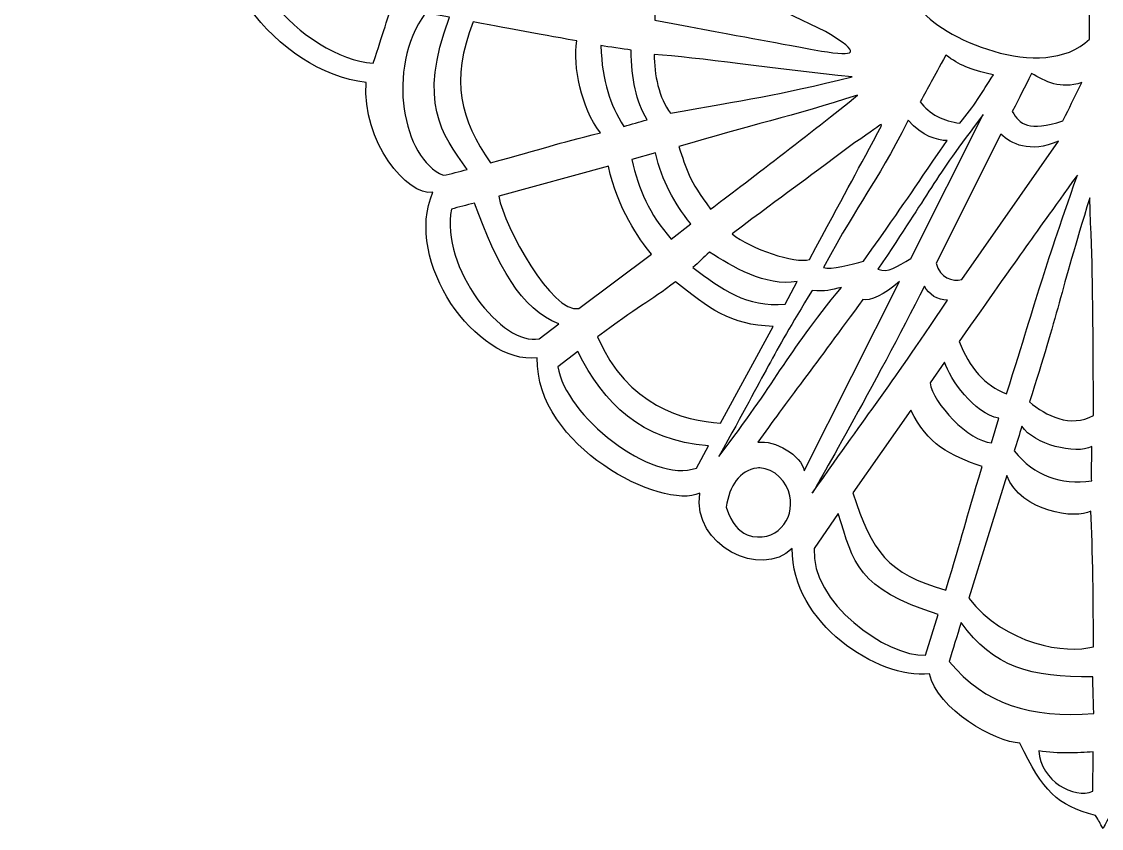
# Model space of a CAD drawing. Header units: centimetres. Extents: x -7.3 to 5.6, y -2.9 to 9.
# Drawn here: x -7.3 to -0.87, y -2.93 to 1.89 of the extents above; entities that cross this region are included whole.
import ezdxf

# ---------------------------------------------------------------- set-up
doc = ezdxf.new("R2010")
doc.units = ezdxf.units.CM
doc.header["$MEASUREMENT"] = 0
doc.layers.add('Layer 1', color=7, linetype='Continuous')

msp = doc.modelspace()

# ---------------------------------------------------------------- linework, layer by layer
at = {"layer": 'Layer 1', "color": 13}
for points, knots in [([(2.61176, 8.86546), (2.47594, 8.86131), (2.33732, 8.82888), (2.2091, 8.75714), (2.2091, 8.75714), (1.86843, 8.96207), (1.4166, 8.79615), (1.14497, 8.51158), (1.14497, 8.51158), (0.95388, 8.65335), (0.09752, 8.13252), (0.09491, 7.73436), (0.09491, 7.73436), (-0.29607, 7.64558), (-0.60271, 7.02686), (-0.57151, 6.80915), (-0.57151, 6.80915), (-0.67541, 6.87591), (-0.85034, 6.82208), (-0.85924, 6.61815), (-0.85924, 6.61815), (-0.86548, 6.82621), (-1.0414, 6.88142), (-1.14615, 6.81411), (-1.14615, 6.81411), (-1.11495, 7.03182), (-1.42159, 7.65054), (-1.81257, 7.73932), (-1.81257, 7.73932), (-1.81519, 8.13748), (-2.67237, 8.65831), (-2.86346, 8.51654), (-2.86346, 8.51654), (-3.13508, 8.80111), (-3.58774, 8.96703), (-3.92841, 8.7621), (-3.92841, 8.7621), (-4.3009, 8.94751), (-4.86382, 8.87598), (-5.1364, 8.54713), (-5.1364, 8.54713), (-5.53536, 8.52325), (-5.98187, 8.28742), (-6.09634, 7.92867), (-6.09634, 7.92867), (-6.66694, 7.64234), (-6.7893, 7.27966), (-6.8504, 6.84966), (-6.8504, 6.84966), (-7.2222, 6.54187), (-7.30411, 5.86322), (-7.13152, 5.47217), (-7.13152, 5.47217), (-7.28276, 4.78096), (-7.10491, 4.22249), (-6.80245, 3.96157), (-6.80245, 3.96157), (-6.87159, 3.49454), (-6.50318, 3.05749), (-6.13107, 2.79658), (-6.13107, 2.79658), (-6.28205, 2.2198), (-5.78257, 1.58982), (-5.24885, 1.52327), (-5.24885, 1.52327), (-5.27724, 1.17582), (-5.00404, 0.84122), (-4.85115, 0.86925), (-4.85115, 0.86925), (-5.03068, 0.45939), (-4.59272, -0.15923), (-4.22938, -0.11963), (-4.22938, -0.11963), (-4.24073, -0.64755), (-3.4849, -1.02974), (-3.26034, -0.92661), (-3.26034, -0.92661), (-3.30846, -1.24066), (-2.89073, -1.43854), (-2.70967, -1.25651), (-2.70967, -1.25651), (-2.71214, -1.70244), (-2.20122, -2.0364), (-1.89112, -2.00396), (-1.89112, -2.00396), (-1.84542, -2.21417), (-1.49632, -2.41278), (-1.3512, -2.41737), (-1.3512, -2.41737), (-1.21454, -2.70307), (-1.13169, -2.78829), (-0.90059, -2.84897), (-0.90059, -2.84897), (-0.87903, -2.88391), (-0.8755, -2.89143), (-0.85594, -2.92587), (-0.85594, -2.92587), (-0.83674, -2.88808), (-0.8337, -2.88288), (-0.81377, -2.84814), (-0.81377, -2.84814), (-0.59126, -2.78643), (-0.42572, -2.6033), (-0.36646, -2.42233), (-0.36646, -2.42233), (-0.22135, -2.41774), (0.12775, -2.21913), (0.17346, -2.00892), (0.17346, -2.00892), (0.48355, -2.04136), (0.99529, -1.70574), (0.99284, -1.25982), (0.99284, -1.25982), (1.1739, -1.44185), (1.5908, -1.24562), (1.54268, -0.93157), (1.54268, -0.93157), (1.76724, -1.0347), (2.52224, -0.65251), (2.51089, -0.12459), (2.51089, -0.12459), (2.87424, -0.16419), (3.31219, 0.45608), (3.13266, 0.86594), (3.13266, 0.86594), (3.28555, 0.83791), (3.56041, 1.17086), (3.53201, 1.51831), (3.53201, 1.51831), (4.06574, 1.58486), (4.56356, 2.21649), (4.41258, 2.79327), (4.41258, 2.79327), (4.78469, 3.05418), (5.15475, 3.49041), (5.08561, 3.95743), (5.08561, 3.95743), (5.38807, 4.21836), (5.5651, 4.776), (5.41386, 5.46721), (5.41386, 5.46721), (5.55713, 5.90334), (5.53069, 6.59354), (5.13357, 6.8447), (5.13357, 6.8447), (5.07246, 7.2747), (4.94845, 7.63738), (4.37785, 7.9237), (4.37785, 7.9237), (4.26338, 8.28246), (3.81604, 8.51994), (3.41708, 8.54382), (3.41708, 8.54382), (3.29183, 8.70363), (2.95884, 8.87605), (2.61176, 8.86546)], [0, 0, 0, 0, 0.025, 0.025, 0.025, 0.025, 0.05, 0.05, 0.05, 0.05, 0.075, 0.075, 0.075, 0.075, 0.1, 0.1, 0.1, 0.1, 0.125, 0.125, 0.125, 0.125, 0.15, 0.15, 0.15, 0.15, 0.175, 0.175, 0.175, 0.175, 0.2, 0.2, 0.2, 0.2, 0.225, 0.225, 0.225, 0.225, 0.25, 0.25, 0.25, 0.25, 0.275, 0.275, 0.275, 0.275, 0.3, 0.3, 0.3, 0.3, 0.325, 0.325, 0.325, 0.325, 0.35, 0.35, 0.35, 0.35, 0.375, 0.375, 0.375, 0.375, 0.4, 0.4, 0.4, 0.4, 0.425, 0.425, 0.425, 0.425, 0.45, 0.45, 0.45, 0.45, 0.475, 0.475, 0.475, 0.475, 0.5, 0.5, 0.5, 0.5, 0.525, 0.525, 0.525, 0.525, 0.55, 0.55, 0.55, 0.55, 0.575, 0.575, 0.575, 0.575, 0.6, 0.6, 0.6, 0.6, 0.625, 0.625, 0.625, 0.625, 0.65, 0.65, 0.65, 0.65, 0.675, 0.675, 0.675, 0.675, 0.7, 0.7, 0.7, 0.7, 0.725, 0.725, 0.725, 0.725, 0.75, 0.75, 0.75, 0.75, 0.775, 0.775, 0.775, 0.775, 0.8, 0.8, 0.8, 0.8, 0.825, 0.825, 0.825, 0.825, 0.85, 0.85, 0.85, 0.85, 0.875, 0.875, 0.875, 0.875, 0.9, 0.9, 0.9, 0.9, 0.925, 0.925, 0.925, 0.925, 0.95, 0.95, 0.95, 0.95, 1, 1, 1, 1]), ([(-5.99299, 2.76102), (-5.89669, 2.48662), (-5.50659, 2.12412), (-5.06612, 2.07476), (-5.06612, 2.07476), (-5.12939, 1.88256), (-5.14423, 1.83039), (-5.20751, 1.6382), (-5.20751, 1.6382), (-5.62231, 1.67546), (-6.14921, 2.22403), (-5.99299, 2.76102)], [0, 0, 0, 0, 0.25, 0.25, 0.25, 0.25, 0.5, 0.5, 0.5, 0.5, 1, 1, 1, 1]), ([(-3.44141, 2.27485), (-3.44141, 2.27485), (-2.51124, 1.82754), (-2.51124, 1.82754), (-2.51124, 1.82754), (-2.28289, 1.69174), (-2.33461, 1.68002), (-2.53356, 1.71096), (-2.53356, 1.71096), (-2.91391, 1.78126), (-2.91418, 1.78005), (-3.52906, 1.89534), (-3.52906, 1.89534), (-3.52193, 1.99146), (-3.49947, 2.20508), (-3.44141, 2.27485)], [0, 0, 0, 0, 0.2, 0.2, 0.2, 0.2, 0.4, 0.4, 0.4, 0.4, 0.6, 0.6, 0.6, 0.6, 1, 1, 1, 1]), ([(-1.8597, 2.20953), (-1.57251, 1.85032), (-1.00819, 1.9006), (-0.93697, 2.03921), (-0.93697, 2.03921), (-0.93697, 2.03921), (-0.93697, 1.78124), (-0.93697, 1.78124), (-0.93697, 1.78124), (-1.21627, 1.51445), (-1.83916, 1.79423), (-1.95148, 1.97223), (-1.95148, 1.97223), (-1.91479, 2.06599), (-1.89639, 2.11577), (-1.8597, 2.20953)], [0, 0, 0, 0, 0.2, 0.2, 0.2, 0.2, 0.4, 0.4, 0.4, 0.4, 0.6, 0.6, 0.6, 0.6, 1, 1, 1, 1]), ([(-4.89662, 1.93833), (-4.89662, 1.93833), (-4.75358, 1.9127), (-4.75358, 1.9127), (-4.75358, 1.9127), (-4.94239, 1.40029), (-4.7994, 1.22133), (-4.64775, 1.00485), (-4.64775, 1.00485), (-4.69445, 0.99195), (-4.74154, 0.97865), (-4.78996, 0.97012), (-4.78996, 0.97012), (-5.02718, 1.06853), (-5.13801, 1.60261), (-4.89662, 1.93833)], [0, 0, 0, 0, 0.2, 0.2, 0.2, 0.2, 0.4, 0.4, 0.4, 0.4, 0.6, 0.6, 0.6, 0.6, 1, 1, 1, 1]), ([(-4.61219, 1.88542), (-4.32694, 1.83269), (-4.27899, 1.82405), (-3.99373, 1.77132), (-3.99373, 1.77132), (-4.01674, 1.61939), (-3.96847, 1.37644), (-3.85317, 1.22313), (-3.85317, 1.22313), (-4.12275, 1.15704), (-4.18107, 1.13402), (-4.50801, 1.04371), (-4.50801, 1.04371), (-4.68715, 1.30412), (-4.74818, 1.5317), (-4.61219, 1.88542)], [0, 0, 0, 0, 0.2, 0.2, 0.2, 0.2, 0.4, 0.4, 0.4, 0.4, 0.6, 0.6, 0.6, 0.6, 1, 1, 1, 1]), ([(-3.85069, 1.74403), (-3.80315, 1.73524), (-3.71716, 1.72553), (-3.66962, 1.71674), (-3.66962, 1.71674), (-3.66913, 1.54212), (-3.63976, 1.41531), (-3.57453, 1.30168), (-3.57453, 1.30168), (-3.62124, 1.28878), (-3.66674, 1.27489), (-3.71344, 1.26199), (-3.71344, 1.26199), (-3.79655, 1.39806), (-3.84052, 1.51991), (-3.85069, 1.74403)], [0, 0, 0, 0, 0.2, 0.2, 0.2, 0.2, 0.4, 0.4, 0.4, 0.4, 0.6, 0.6, 0.6, 0.6, 1, 1, 1, 1]), ([(-3.53236, 1.69111), (-3.28482, 1.67478), (-2.80394, 1.60255), (-2.35249, 1.55717), (-2.35249, 1.55717), (-2.80258, 1.44511), (-2.99022, 1.42101), (-3.43397, 1.34054), (-3.43397, 1.34054), (-3.505, 1.42744), (-3.53213, 1.57585), (-3.53236, 1.69111)], [0, 0, 0, 0, 0.25, 0.25, 0.25, 0.25, 0.5, 0.5, 0.5, 0.5, 1, 1, 1, 1]), ([(-1.79355, 1.68698), (-1.70666, 1.62624), (-1.65846, 1.6031), (-1.50995, 1.56957), (-1.50995, 1.56957), (-1.57846, 1.46024), (-1.62417, 1.38457), (-1.70922, 1.28101), (-1.70922, 1.28101), (-1.80397, 1.2904), (-1.89335, 1.33635), (-1.94569, 1.40917), (-1.94569, 1.40917), (-1.89634, 1.49568), (-1.87162, 1.54374), (-1.79355, 1.68698)], [0, 0, 0, 0, 0.2, 0.2, 0.2, 0.2, 0.4, 0.4, 0.4, 0.4, 0.6, 0.6, 0.6, 0.6, 1, 1, 1, 1]), ([(-1.28258, 1.57784), (-1.19746, 1.52947), (-1.11305, 1.48114), (-0.98244, 1.52327), (-0.98244, 1.52327), (-1.0393, 1.40738), (-1.0494, 1.38556), (-1.09489, 1.29507), (-1.09489, 1.29507), (-1.29925, 1.22888), (-1.35415, 1.27308), (-1.39668, 1.35129), (-1.39668, 1.35129), (-1.35062, 1.43936), (-1.32807, 1.48734), (-1.28258, 1.57784)], [0, 0, 0, 0, 0.2, 0.2, 0.2, 0.2, 0.4, 0.4, 0.4, 0.4, 0.6, 0.6, 0.6, 0.6, 1, 1, 1, 1]), ([(-2.31941, 1.44803), (-2.58098, 1.23473), (-3.00455, 0.91262), (-3.19585, 0.76838), (-3.19585, 0.76838), (-3.32773, 0.94418), (-3.33956, 1.00577), (-3.38436, 1.14128), (-3.38436, 1.14128), (-2.96229, 1.26722), (-2.70754, 1.32395), (-2.31941, 1.44803)], [0, 0, 0, 0, 0.25, 0.25, 0.25, 0.25, 0.5, 0.5, 0.5, 0.5, 1, 1, 1, 1]), ([(-2.0168, 1.29837), (-1.93545, 1.20253), (-1.84291, 1.17831), (-1.78611, 1.17683), (-1.78611, 1.17683), (-2.03111, 0.82163), (-2.00069, 0.85906), (-2.28386, 0.45832), (-2.28386, 0.45832), (-2.34917, 0.43726), (-2.48171, 0.40546), (-2.52199, 0.42029), (-2.52199, 0.42029), (-2.29249, 0.84821), (-2.23191, 0.88015), (-2.0168, 1.29837)], [0, 0, 0, 0, 0.2, 0.2, 0.2, 0.2, 0.4, 0.4, 0.4, 0.4, 0.6, 0.6, 0.6, 0.6, 1, 1, 1, 1]), ([(-1.57031, 1.33227), (-1.57031, 1.33227), (-2.00109, 0.4732), (-2.00109, 0.4732), (-2.00109, 0.4732), (-2.08731, 0.42577), (-2.13717, 0.38404), (-2.19787, 0.41036), (-2.19787, 0.41036), (-1.8771, 0.88411), (-1.87717, 0.93029), (-1.57031, 1.33227)], [0, 0, 0, 0, 0.25, 0.25, 0.25, 0.25, 0.5, 0.5, 0.5, 0.5, 1, 1, 1, 1]), ([(-2.17803, 1.27274), (-2.17232, 1.27305), (-2.17983, 1.25814), (-2.19787, 1.22479), (-2.19787, 1.22479), (-2.34223, 0.95795), (-2.38979, 0.8685), (-2.60632, 0.46824), (-2.60632, 0.46824), (-2.69374, 0.44199), (-2.95563, 0.53026), (-3.06769, 0.62038), (-3.06769, 0.62038), (-2.71361, 0.88776), (-2.69003, 0.89787), (-2.33595, 1.16525), (-2.33595, 1.16525), (-2.23487, 1.23061), (-2.18754, 1.27224), (-2.17803, 1.27274)], [0, 0, 0, 0, 0.1666667, 0.1666667, 0.1666667, 0.1666667, 0.3333333, 0.3333333, 0.3333333, 0.3333333, 0.5, 0.5, 0.5, 0.5, 0.6666667, 0.6666667, 0.6666667, 0.6666667, 1, 1, 1, 1]), ([(-1.46448, 1.21569), (-1.40317, 1.15878), (-1.29533, 1.09907), (-1.12052, 1.17352), (-1.12052, 1.17352), (-1.12052, 1.17352), (-1.69682, 0.34918), (-1.69682, 0.34918), (-1.69682, 0.34918), (-1.75274, 0.33431), (-1.83048, 0.35618), (-1.85061, 0.44592), (-1.85061, 0.44592), (-1.85061, 0.44592), (-1.46448, 1.21569), (-1.46448, 1.21569)], [0, 0, 0, 0, 0.2, 0.2, 0.2, 0.2, 0.4, 0.4, 0.4, 0.4, 0.6, 0.6, 0.6, 0.6, 1, 1, 1, 1]), ([(-3.52492, 1.10324), (-3.48071, 0.93069), (-3.42107, 0.81479), (-3.31326, 0.67991), (-3.31326, 0.67991), (-3.31326, 0.67991), (-3.43149, 0.58979), (-3.43149, 0.58979), (-3.43149, 0.58979), (-3.56238, 0.74266), (-3.6263, 0.88323), (-3.66465, 1.06438), (-3.66465, 1.06438), (-3.66465, 1.06438), (-3.52492, 1.10324), (-3.52492, 1.10324)], [0, 0, 0, 0, 0.2, 0.2, 0.2, 0.2, 0.4, 0.4, 0.4, 0.4, 0.6, 0.6, 0.6, 0.6, 1, 1, 1, 1]), ([(-3.80521, 1.02469), (-3.7479, 0.76184), (-3.62481, 0.59673), (-3.5489, 0.50049), (-3.5489, 0.50049), (-3.5489, 0.50049), (-3.98133, 0.17472), (-3.98133, 0.17472), (-3.98133, 0.17472), (-4.1426, 0.14681), (-4.42402, 0.65907), (-4.45923, 0.84527), (-4.45923, 0.84527), (-4.45923, 0.84527), (-3.80521, 1.02469), (-3.80521, 1.02469)], [0, 0, 0, 0, 0.2, 0.2, 0.2, 0.2, 0.4, 0.4, 0.4, 0.4, 0.6, 0.6, 0.6, 0.6, 1, 1, 1, 1]), ([(-1.0089, 0.97178), (-1.23523, 0.32454), (-1.22329, 0.32355), (-1.43141, -0.33378), (-1.43141, -0.33378), (-1.56146, -0.28452), (-1.65272, -0.1768), (-1.71335, -0.02041), (-1.71335, -0.02041), (-1.32794, 0.52929), (-1.31846, 0.53953), (-1.0089, 0.97178)], [0, 0, 0, 0, 0.25, 0.25, 0.25, 0.25, 0.5, 0.5, 0.5, 0.5, 1, 1, 1, 1]), ([(-4.60393, 0.80476), (-4.46765, 0.43437), (-4.32496, 0.16557), (-4.10039, 0.0846), (-4.10039, 0.0846), (-4.10039, 0.0846), (-4.21863, -0.0047), (-4.21863, -0.0047), (-4.21863, -0.0047), (-4.43293, -0.05582), (-4.81223, 0.42283), (-4.74035, 0.76838), (-4.74035, 0.76838), (-4.69883, 0.77987), (-4.65006, 0.79164), (-4.60393, 0.80476)], [0, 0, 0, 0, 0.2, 0.2, 0.2, 0.2, 0.4, 0.4, 0.4, 0.4, 0.6, 0.6, 0.6, 0.6, 1, 1, 1, 1]), ([(-0.93531, 0.83535), (-0.91839, 0.39738), (-0.91607, 0.34925), (-0.91299, -0.46193), (-0.91299, -0.46193), (-1.0501, -0.53862), (-1.19835, -0.4639), (-1.29415, -0.38173), (-1.29415, -0.38173), (-1.12115, 0.15455), (-1.11622, 0.25051), (-0.93531, 0.83535)], [0, 0, 0, 0, 0.25, 0.25, 0.25, 0.25, 0.5, 0.5, 0.5, 0.5, 1, 1, 1, 1]), ([(-3.20163, 0.51124), (-3.07081, 0.42796), (-2.86775, 0.30318), (-2.67991, 0.33678), (-2.67991, 0.33678), (-2.67991, 0.33678), (-2.75102, 0.20201), (-2.75102, 0.20201), (-2.75102, 0.20201), (-2.98122, 0.18079), (-3.13024, 0.29069), (-3.30168, 0.42029), (-3.30168, 0.42029), (-3.26234, 0.45), (-3.24098, 0.48153), (-3.20163, 0.51124)], [0, 0, 0, 0, 0.2, 0.2, 0.2, 0.2, 0.4, 0.4, 0.4, 0.4, 0.6, 0.6, 0.6, 0.6, 1, 1, 1, 1]), ([(-3.40421, 0.33512), (-3.21038, 0.17888), (-3.07907, 0.07606), (-2.82295, 0.06889), (-2.82295, 0.06889), (-2.82295, 0.06889), (-3.13714, -0.50824), (-3.13714, -0.50824), (-3.13714, -0.50824), (-3.35259, -0.49487), (-3.69239, -0.40617), (-3.86971, 0.00605), (-3.86971, 0.00605), (-3.63366, 0.1843), (-3.56157, 0.21629), (-3.40421, 0.33512)], [0, 0, 0, 0, 0.2, 0.2, 0.2, 0.2, 0.4, 0.4, 0.4, 0.4, 0.6, 0.6, 0.6, 0.6, 1, 1, 1, 1]), ([(-2.06971, 0.33678), (-2.06971, 0.33678), (-2.63774, -0.79349), (-2.63774, -0.79349), (-2.63774, -0.79349), (-2.65365, -0.69982), (-2.81429, -0.60771), (-2.9139, -0.62234), (-2.9139, -0.62234), (-2.74815, -0.38639), (-2.56264, -0.14941), (-2.28799, 0.22929), (-2.28799, 0.22929), (-2.24996, 0.21659), (-2.15623, 0.25766), (-2.06971, 0.33678)], [0, 0, 0, 0, 0.2, 0.2, 0.2, 0.2, 0.4, 0.4, 0.4, 0.4, 0.6, 0.6, 0.6, 0.6, 1, 1, 1, 1]), ([(-2.41615, 0.30122), (-2.75671, -0.11472), (-2.80258, -0.26006), (-3.14624, -0.70667), (-3.14624, -0.70667), (-2.84351, -0.16378), (-2.85047, -0.1418), (-2.58979, 0.28386), (-2.58979, 0.28386), (-2.51321, 0.27289), (-2.47767, 0.28789), (-2.41615, 0.30122)], [0, 0, 0, 0, 0.25, 0.25, 0.25, 0.25, 0.5, 0.5, 0.5, 0.5, 1, 1, 1, 1]), ([(-1.92006, 0.30949), (-1.89529, 0.25855), (-1.8425, 0.22436), (-1.78281, 0.22598), (-1.78281, 0.22598), (-2.17668, -0.36204), (-2.21543, -0.39142), (-2.58979, -0.92661), (-2.58979, -0.92661), (-2.58979, -0.92661), (-2.21575, -0.27873), (-1.92006, 0.30949)], [0, 0, 0, 0, 0.25, 0.25, 0.25, 0.25, 0.5, 0.5, 0.5, 0.5, 1, 1, 1, 1]), ([(-3.98794, -0.0816), (-3.83272, -0.39209), (-3.6106, -0.61341), (-3.20908, -0.64301), (-3.20908, -0.64301), (-3.20908, -0.64301), (-3.28018, -0.77613), (-3.28018, -0.77613), (-3.28018, -0.77613), (-3.55149, -0.87429), (-4.06409, -0.45848), (-4.10701, -0.17172), (-4.10701, -0.17172), (-4.10701, -0.17172), (-3.98794, -0.0816), (-3.98794, -0.0816)], [0, 0, 0, 0, 0.2, 0.2, 0.2, 0.2, 0.4, 0.4, 0.4, 0.4, 0.6, 0.6, 0.6, 0.6, 1, 1, 1, 1]), ([(-1.801, -0.14443), (-1.76966, -0.24545), (-1.62489, -0.45152), (-1.47688, -0.4793), (-1.47688, -0.4793), (-1.47688, -0.4793), (-1.52153, -0.62482), (-1.52153, -0.62482), (-1.52153, -0.62482), (-1.65598, -0.61909), (-1.87128, -0.38749), (-1.88699, -0.26763), (-1.88699, -0.26763), (-1.88699, -0.26763), (-1.801, -0.14443), (-1.801, -0.14443)], [0, 0, 0, 0, 0.2, 0.2, 0.2, 0.2, 0.4, 0.4, 0.4, 0.4, 0.6, 0.6, 0.6, 0.6, 1, 1, 1, 1]), ([(-2.00109, -0.43134), (-1.90379, -0.63614), (-1.76882, -0.69948), (-1.5761, -0.76786), (-1.5761, -0.76786), (-1.68163, -1.10901), (-1.68803, -1.16258), (-1.79355, -1.50373), (-1.79355, -1.50373), (-2.14336, -1.40754), (-2.2312, -1.27332), (-2.34835, -0.92495), (-2.34835, -0.92495), (-2.34835, -0.92495), (-2.00109, -0.43134), (-2.00109, -0.43134)], [0, 0, 0, 0, 0.2, 0.2, 0.2, 0.2, 0.4, 0.4, 0.4, 0.4, 0.6, 0.6, 0.6, 0.6, 1, 1, 1, 1]), ([(-1.33963, -0.52725), (-1.26897, -0.63544), (-1.02073, -0.69785), (-0.92208, -0.64797), (-0.92208, -0.64797), (-0.9216, -0.68131), (-0.92717, -0.83748), (-0.92291, -0.85302), (-0.92291, -0.85302), (-1.11013, -0.87864), (-1.26429, -0.82385), (-1.3851, -0.6736), (-1.3851, -0.6736), (-1.37002, -0.62497), (-1.3547, -0.57588), (-1.33963, -0.52725)], [0, 0, 0, 0, 0.2, 0.2, 0.2, 0.2, 0.4, 0.4, 0.4, 0.4, 0.6, 0.6, 0.6, 0.6, 1, 1, 1, 1]), ([(-2.90232, -0.7753), (-2.81505, -0.77802), (-2.73929, -0.8602), (-2.72373, -0.94232), (-2.72373, -0.94232), (-2.69207, -1.08056), (-2.80583, -1.23147), (-2.97757, -1.17548), (-2.97757, -1.17548), (-3.03087, -1.14727), (-3.06451, -1.11604), (-3.10242, -1.01012), (-3.10242, -1.01012), (-3.08536, -0.88067), (-3.02197, -0.79114), (-2.91969, -0.77613), (-2.91969, -0.77613), (-2.91378, -0.77558), (-2.90814, -0.77511), (-2.90232, -0.7753)], [0, 0, 0, 0, 0.1666667, 0.1666667, 0.1666667, 0.1666667, 0.3333333, 0.3333333, 0.3333333, 0.3333333, 0.5, 0.5, 0.5, 0.5, 0.6666667, 0.6666667, 0.6666667, 0.6666667, 1, 1, 1, 1]), ([(-1.42975, -0.82077), (-1.34388, -1.03856), (-1.01524, -1.08463), (-0.92952, -1.03244), (-0.92952, -1.03244), (-0.91656, -1.25219), (-0.91309, -1.60753), (-0.91299, -1.8419), (-0.91299, -1.8419), (-1.07492, -1.88863), (-1.44266, -1.82938), (-1.6563, -1.55169), (-1.6563, -1.55169), (-1.6563, -1.55169), (-1.42975, -0.82077), (-1.42975, -0.82077)], [0, 0, 0, 0, 0.2, 0.2, 0.2, 0.2, 0.4, 0.4, 0.4, 0.4, 0.6, 0.6, 0.6, 0.6, 1, 1, 1, 1]), ([(-2.43434, -1.04815), (-2.34158, -1.34541), (-2.3239, -1.49348), (-1.83903, -1.65008), (-1.83903, -1.65008), (-1.83903, -1.65008), (-1.91427, -1.89316), (-1.91427, -1.89316), (-1.91427, -1.89316), (-2.14581, -1.90297), (-2.60387, -1.57531), (-2.57738, -1.25568), (-2.57738, -1.25568), (-2.57738, -1.25568), (-2.43434, -1.04815), (-2.43434, -1.04815)], [0, 0, 0, 0, 0.2, 0.2, 0.2, 0.2, 0.4, 0.4, 0.4, 0.4, 0.6, 0.6, 0.6, 0.6, 1, 1, 1, 1]), ([(-1.70178, -1.69803), (-1.51098, -1.96368), (-1.28697, -2.02606), (-0.91712, -2.02132), (-0.91712, -2.02132), (-0.9157, -2.10513), (-0.91413, -2.11731), (-0.91133, -2.24126), (-0.91133, -2.24126), (-1.29025, -2.26768), (-1.55723, -2.18835), (-1.77371, -1.93037), (-1.77371, -1.93037), (-1.7517, -1.8598), (-1.72665, -1.77806), (-1.70178, -1.69803)], [0, 0, 0, 0, 0.2, 0.2, 0.2, 0.2, 0.4, 0.4, 0.4, 0.4, 0.6, 0.6, 0.6, 0.6, 1, 1, 1, 1]), ([(-1.23793, -2.46285), (-1.12208, -2.48189), (-1.0074, -2.47635), (-0.91382, -2.46863), (-0.91382, -2.46863), (-0.91343, -2.57786), (-0.91694, -2.58098), (-0.91712, -2.70428), (-0.91712, -2.70428), (-1.0278, -2.75122), (-1.22861, -2.64492), (-1.23793, -2.46285)], [0, 0, 0, 0, 0.25, 0.25, 0.25, 0.25, 0.5, 0.5, 0.5, 0.5, 1, 1, 1, 1])]:
    msp.add_open_spline(points, degree=3, knots=knots, dxfattribs=at)

doc.saveas('drawing.dxf')
